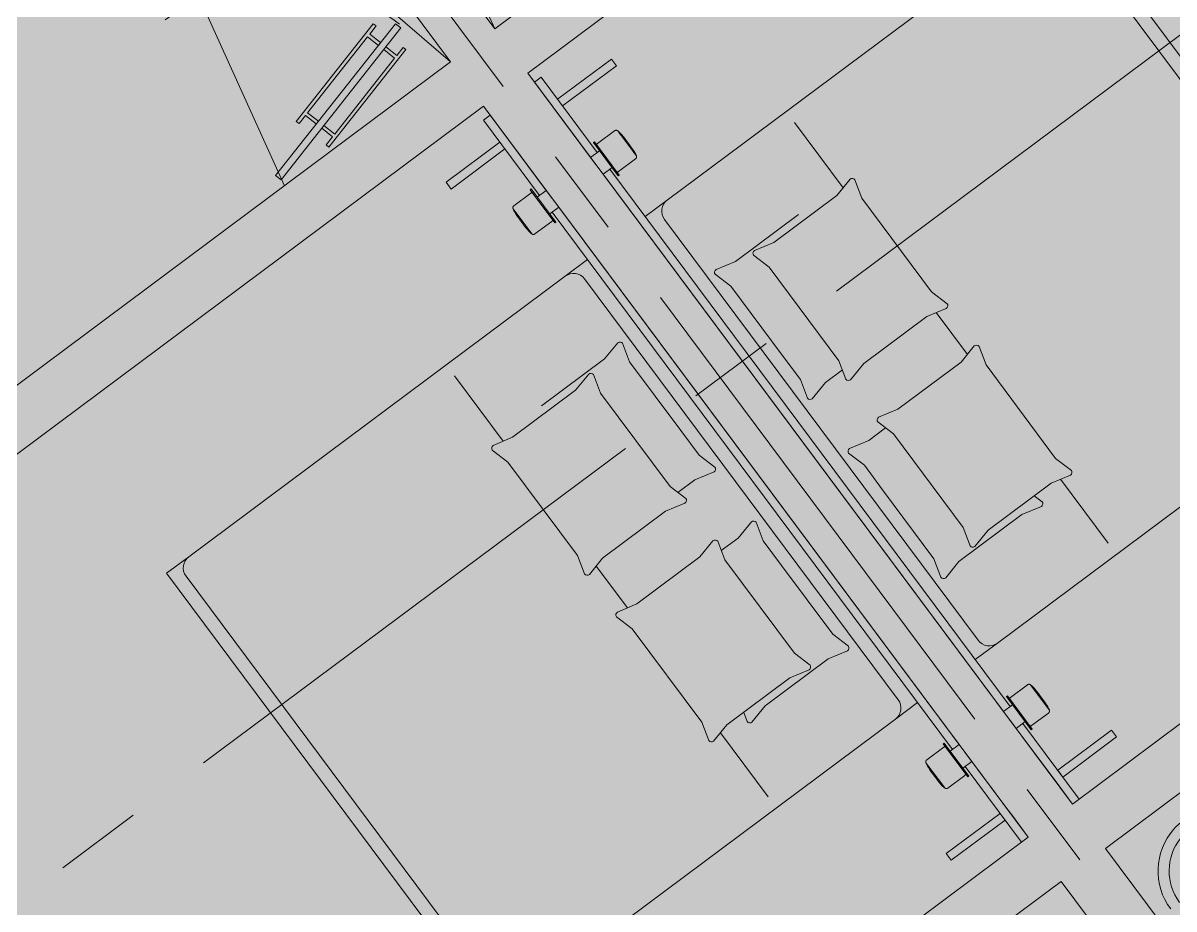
# Model space of a CAD drawing. Header units: metres. Extents: x -466 to 1322, y -1072 to 50.
# Drawn here: x 425.058 to 429.225, y -417.068 to -413.861 of the extents above; entities that cross this region are included whole.
import ezdxf

# ---------------------------------------------------------------- set-up
doc = ezdxf.new("R2010")
doc.units = ezdxf.units.M
for name, pattern in [('B1 P BAJA$0$HIDDEN', [9.525, 6.35, -3.175]), ('CENTER2', [28.575, 19.05, -3.175, 3.175, -3.175]), ('HIDDEN', [9.525, 6.35, -3.175])]:
    doc.linetypes.add(name, pattern=pattern)
for name, color, linetype, lineweight in [('A - PROY', 250, 'B1 P BAJA$0$HIDDEN', 0), ('A-DOOR', 2, 'Continuous', 9), ('A-EJES', 61, 'CENTER2', 0), ('A-Fixt', 122, 'Continuous', 5), ('A-MUEBLES', 5, 'Continuous', 0), ('A-MURO INT', 4, 'Continuous', 0)]:
    doc.layers.add(name, color=color, linetype=linetype, lineweight=lineweight)
doc.layers.add('Hatch Exterior', color=7, linetype='Continuous', lineweight=0, true_color=0xa99b89)
doc.layers.add('Hatch Interior', color=7, linetype='Continuous', lineweight=0, true_color=0xaf6350)

msp = doc.modelspace()

# ---------------------------------------------------------------- hatches: boundary and pattern name
at = {"layer": 'A-MURO INT', "transparency": 33554687}
h = msp.add_hatch(color=256, dxfattribs=at)
h.dxf.hatch_style = 1
h.paths.add_polyline_path([(428.0957, -410.6457), (428.6933, -411.4475), (428.8536, -411.328), (428.1365, -410.3659), (422.8448, -414.3102), (423.2033, -414.7912), (423.5619, -415.2723), (423.7223, -415.1528), (423.3637, -414.6717), (423.1246, -414.351), (425.53, -412.5581), (426.6057, -414.0013), (424.04, -415.9137), (424.1595, -416.0741), (426.7252, -414.1617), (428.6974, -416.8076), (428.2965, -417.1064), (428.416, -417.2667), (428.8169, -416.9679), (430.1316, -418.7318), (430.292, -418.6123), (428.9772, -416.8484), (429.3781, -416.5496), (429.2586, -416.3892), (428.8819, -416.67), (428.8821, -416.6702), (428.8578, -416.6882), (426.8856, -414.0422), (429.4513, -412.1298), (429.3317, -411.9694), (426.766, -413.8818), (425.6903, -412.4386)])
at = {"layer": 'Hatch Exterior', "transparency": 33554687}
h = msp.add_hatch(color=256, dxfattribs=at)
h.dxf.hatch_style = 1
h.paths.add_polyline_path([(452.1567, -422.7641), (445.6431, -407.1701), (426.4435, -421.4809), (425.1287, -419.717), (443.8484, -405.7639), (442.6531, -404.1604), (449.1895, -399.2884), (446.0818, -395.1191), (448.887, -393.0283), (459.5469, -419.8695)])
at = {"layer": 'Hatch Interior', "transparency": 33554687}
h = msp.add_hatch(color=256, dxfattribs=at)
h.dxf.hatch_style = 1
edge = h.paths.add_edge_path()
edge.add_line((417.7382, -422.6064), (419.3856, -424.8173))
edge.add_arc((419.7198, -425.4323), 0.7, 36.6996, 118.5178, ccw=False)
edge.add_line((420.2811, -425.014), (421.6441, -423.998))
edge.add_line((421.6441, -423.998), (425.1105, -425.6739))
edge.add_line((425.1105, -425.6739), (423.8168, -428.3498))
edge.add_line((423.8168, -428.3498), (449.7456, -440.8852))
edge.add_line((449.7456, -440.8852), (452.2266, -435.7535))
edge.add_line((452.2266, -435.7535), (452.8795, -434.403))
edge.add_line((452.8795, -434.403), (426.2776, -421.5422))
edge.add_line((426.2776, -421.5422), (424.9683, -419.8365))
edge.add_line((424.9683, -419.8365), (443.8484, -405.7639))
edge.add_line((443.8484, -405.7639), (442.6531, -404.1604))
edge.add_line((442.6531, -404.1604), (449.1895, -399.2884))
edge.add_line((449.1895, -399.2884), (446.0819, -395.1192))
edge.add_line((446.0819, -395.1192), (408.2908, -423.2873))
edge.add_line((408.2908, -423.2873), (413.4672, -425.7899))
edge.add_line((413.4672, -425.7899), (417.7382, -422.6064))

# ---------------------------------------------------------------- linework, layer by layer
at = {"layer": 'A - PROY', "linetype": 'HIDDEN'}
for p, q in [((426.0516, -412.2903), (426.766, -413.8818)), ((425.2846, -412.862), (426.0044, -414.4495)), ((425.2846, -412.862), (426.6057, -414.0013))]:
    msp.add_line(p, q, dxfattribs=at)
at = {"layer": 'A - PROY', "linetype": 'Continuous', "ltscale": 100}
msp.add_arc((425.9861, -414.4135), 0.6997, 51.6355, 126.1783, dxfattribs=at)
at = {"layer": 'A-DOOR'}
msp.add_line((426.4064, -413.8629), (425.9725, -414.4123), dxfattribs=at)
msp.add_lwpolyline([(426.4064, -413.8629), (426.426, -413.8784), (425.992, -414.4276), (425.9725, -414.4123)], dxfattribs=at)
at = {"layer": 'A-EJES', "ltscale": 0.1}
for p, q in [((445.5676, -401.7386), (409.6606, -428.5024)), ((430.2118, -418.6721), (422.2318, -407.9659))]:
    msp.add_line(p, q, dxfattribs=at)
at = {"layer": 'A-Fixt'}
for points in [[(426.1196, -414.226), (426.1275, -414.2161), (426.0882, -414.1851), (426.3052, -413.9104), (426.3444, -413.9414), (426.3523, -413.9314), (426.313, -413.9004), (426.3361, -413.8712), (426.3262, -413.8633), (426.0473, -414.2164), (426.0572, -414.2243), (426.0804, -414.195)], [(426.1392, -414.2415), (426.1471, -414.2316), (426.1863, -414.2625), (426.4033, -413.9879), (426.364, -413.9569), (426.3719, -413.9469), (426.4111, -413.9779), (426.4342, -413.9486), (426.4442, -413.9565), (426.1653, -414.3097), (426.1553, -414.3018), (426.1785, -414.2725)]]:
    msp.add_lwpolyline(points, close=True, dxfattribs=at)
at = {"layer": 'A-MUEBLES'}
for p, q in [((428.8336, -413.4258), (430.0288, -415.0294)), ((427.3904, -414.5015), (428.7534, -413.4856)), ((428.8234, -413.4958), (429.9589, -415.0192)), ((426.9933, -414.1362), (427.1884, -413.9908)), ((427.1884, -413.9908), (427.2064, -414.015)), ((427.2064, -414.015), (427.0114, -414.1604)), ((426.9093, -414.0741), (426.9336, -414.056)), ((427.1129, -414.3471), (426.9093, -414.0741)), ((426.9692, -414.1544), (426.9095, -414.0742)), ((426.9336, -414.056), (427.1371, -414.329)), ((426.9872, -414.1785), (426.9692, -414.1544)), ((427.0114, -414.1604), (426.9933, -414.1362)), ((426.749, -414.1936), (426.7248, -414.2116)), ((426.9525, -414.4666), (426.749, -414.1936)), ((426.8089, -414.2739), (426.7491, -414.1938)), ((427.1129, -414.3471), (426.9872, -414.1785)), ((426.7248, -414.2116), (426.9283, -414.4847)), ((428.0272, -414.4566), (427.8512, -414.2204)), ((426.8268, -414.298), (426.8089, -414.2739)), ((427.1382, -414.2961), (427.1994, -414.2505)), ((427.2109, -414.2507), (427.2786, -414.3416)), ((427.2237, -414.2678), (427.2109, -414.2507)), ((426.7845, -414.2918), (426.5895, -414.4372)), ((426.6075, -414.4614), (426.8026, -414.316)), ((426.8026, -414.316), (426.7845, -414.2918)), ((426.9525, -414.4666), (426.8268, -414.298)), ((427.1129, -414.3471), (427.1455, -414.3228)), ((427.1233, -414.2931), (427.1268, -414.2905)), ((427.1233, -414.2931), (427.213, -414.4134)), ((427.1249, -414.2952), (427.1233, -414.2931)), ((427.1268, -414.2905), (427.1283, -414.2926)), ((427.2165, -414.4108), (427.1268, -414.2905)), ((427.2786, -414.3416), (427.2659, -414.3245)), ((427.1129, -414.3471), (427.1583, -414.408)), ((427.2755, -414.3527), (427.2144, -414.3983)), ((427.1909, -414.3837), (427.1583, -414.408)), ((427.8836, -415.3811), (427.1583, -414.408)), ((428.6078, -416.3527), (427.1583, -414.408)), ((427.1825, -414.39), (428.632, -416.3347)), ((427.213, -414.4134), (427.2115, -414.4113)), ((427.2165, -414.4108), (427.213, -414.4134)), ((427.2149, -414.4087), (427.2165, -414.4108)), ((426.5895, -414.4372), (426.6075, -414.4614)), ((428.0521, -414.4261), (428.0041, -414.4849)), ((428.0947, -414.495), (428.0694, -414.428)), ((426.8964, -414.4764), (426.8352, -414.5219)), ((426.8978, -414.4612), (426.8943, -414.4638)), ((426.8943, -414.4638), (426.8958, -414.4659)), ((426.9839, -414.5841), (426.8943, -414.4638)), ((426.8978, -414.4612), (426.9874, -414.5815)), ((426.8993, -414.4633), (426.8978, -414.4612)), ((426.9525, -414.4666), (426.9199, -414.4909)), ((426.9525, -414.4666), (426.9979, -414.5275)), ((428.0041, -414.4849), (427.7759, -414.655)), ((428.3467, -414.8331), (428.0947, -414.495)), ((426.8321, -414.5331), (426.8999, -414.6239)), ((426.8449, -414.5502), (426.8321, -414.5331)), ((426.9653, -414.5518), (426.9979, -414.5275)), ((427.7232, -415.5007), (426.9979, -414.5275)), ((428.4474, -416.4723), (426.9979, -414.5275)), ((427.3102, -414.5613), (427.3904, -414.5015)), ((426.9114, -414.6241), (426.9725, -414.5786)), ((426.9737, -414.5456), (428.4232, -416.4903)), ((428.5157, -416.0949), (427.3802, -414.5715)), ((427.8652, -414.5536), (427.637, -414.7237)), ((426.8999, -414.6239), (426.8871, -414.6068)), ((426.9824, -414.5821), (426.9839, -414.5841)), ((426.9839, -414.5841), (426.9874, -414.5815)), ((426.9874, -414.5815), (426.9859, -414.5795)), ((427.7759, -414.655), (427.7059, -414.6842)), ((427.7028, -414.7013), (427.7597, -414.7446)), ((427.1014, -414.7169), (427.0212, -414.7767)), ((427.637, -414.7237), (427.567, -414.7529)), ((427.7597, -414.7446), (428.0118, -415.0828)), ((427.0212, -414.7767), (425.6582, -415.7927)), ((428.2267, -416.3103), (427.0912, -414.7869)), ((427.5639, -414.77), (427.6208, -414.8134)), ((427.6208, -414.8134), (427.8066, -415.0626)), ((428.4036, -414.8765), (428.3467, -414.8331)), ((428.3305, -414.9228), (428.4005, -414.8936)), ((428.477, -415.06), (428.3643, -414.9087)), ((428.1023, -415.0929), (428.3305, -414.9228)), ((427.1636, -415.0765), (427.2116, -415.0178)), ((427.2289, -415.0197), (427.2542, -415.0866)), ((428.4539, -415.0883), (428.5019, -415.0295)), ((428.5191, -415.0315), (428.5444, -415.0984)), ((426.9355, -415.2466), (427.1636, -415.0765)), ((427.8066, -415.0626), (427.8729, -415.1515)), ((427.2542, -415.0866), (427.44, -415.3359)), ((427.9634, -415.1616), (428.0244, -415.1162)), ((428.0118, -415.0828), (428.0371, -415.1497)), ((428.0543, -415.1516), (428.1023, -415.0929)), ((428.2257, -415.2584), (428.4539, -415.0883)), ((428.5444, -415.0984), (428.7965, -415.4366)), ((429.9487, -415.0891), (428.5856, -416.1051)), ((426.7962, -415.3742), (426.6202, -415.138)), ((427.0581, -415.19), (427.1061, -415.1312)), ((427.1234, -415.1332), (427.1486, -415.2001)), ((427.8729, -415.1515), (427.8982, -415.2185)), ((427.9154, -415.2204), (427.9634, -415.1616)), ((426.8299, -415.3601), (427.0581, -415.19)), ((427.1486, -415.2001), (427.4007, -415.5383)), ((428.1557, -415.2876), (428.2257, -415.2584)), ((428.1201, -415.3718), (428.1811, -415.3264)), ((428.2095, -415.348), (428.1526, -415.3047)), ((426.7599, -415.3893), (426.8299, -415.3601)), ((427.44, -415.3359), (427.5063, -415.4248)), ((428.4616, -415.6862), (428.2095, -415.348)), ((426.8137, -415.4497), (426.7568, -415.4064)), ((427.8836, -415.3811), (428.6078, -416.3527)), ((428.0501, -415.4011), (428.1201, -415.3718)), ((427.0658, -415.7879), (426.8137, -415.4497)), ((427.5063, -415.4248), (427.5632, -415.4681)), ((428.1039, -415.4615), (428.047, -415.4182)), ((428.7965, -415.4366), (428.8534, -415.4799)), ((427.5601, -415.4852), (427.4901, -415.5145)), ((428.1702, -415.5504), (428.1039, -415.4615)), ((427.4901, -415.5145), (427.4291, -415.5599)), ((427.7232, -415.5007), (428.4474, -416.4723)), ((428.7803, -415.5262), (428.5521, -415.6963)), ((428.8503, -415.497), (428.7803, -415.5262)), ((428.814, -415.5122), (428.9867, -415.7438)), ((427.4007, -415.5383), (427.4576, -415.5816)), ((428.356, -415.7997), (428.1702, -415.5504)), ((428.7193, -415.5717), (428.7479, -415.5934)), ((427.4545, -415.5987), (427.3845, -415.6279)), ((428.7448, -415.6105), (428.6747, -415.6397)), ((427.3845, -415.6279), (427.1563, -415.798)), ((428.6747, -415.6397), (428.4466, -415.8098)), ((427.6948, -415.6659), (427.6468, -415.7247)), ((427.7373, -415.7348), (427.712, -415.6679)), ((428.4868, -415.7531), (428.4616, -415.6862)), ((428.5521, -415.6963), (428.5041, -415.7551)), ((427.5559, -415.7347), (427.5079, -415.7934)), ((427.5984, -415.8035), (427.5731, -415.7366)), ((427.6468, -415.7247), (427.5858, -415.7701)), ((427.8036, -415.8237), (427.7373, -415.7348)), ((425.6582, -415.7927), (425.578, -415.8524)), ((427.0911, -415.8548), (427.0658, -415.7879)), ((427.1563, -415.798), (427.1083, -415.8568)), ((427.2459, -415.9776), (427.1332, -415.8263)), ((427.5079, -415.7934), (427.2797, -415.9635)), ((427.8505, -416.1417), (427.5984, -415.8035)), ((427.9894, -416.073), (427.8036, -415.8237)), ((428.3813, -415.8666), (428.356, -415.7997)), ((428.4466, -415.8098), (428.3986, -415.8685)), ((425.578, -415.8524), (426.7732, -417.456)), ((425.648, -415.8626), (426.7835, -417.386)), ((427.2797, -415.9635), (427.2097, -415.9927)), ((427.2066, -416.0098), (427.2635, -416.0532)), ((427.2635, -416.0532), (427.5155, -416.3914)), ((428.0463, -416.1163), (427.9894, -416.073)), ((428.5856, -416.1051), (428.5054, -416.1649)), ((427.9074, -416.185), (427.8505, -416.1417)), ((427.9732, -416.1626), (428.0432, -416.1334)), ((427.745, -416.3327), (427.9732, -416.1626)), ((427.8343, -416.2314), (427.9043, -416.2021)), ((427.6061, -416.4014), (427.8343, -416.2314)), ((428.6332, -416.3017), (428.6943, -416.2562)), ((428.7059, -416.2564), (428.7736, -416.3472)), ((428.7186, -416.2735), (428.7059, -416.2564)), ((428.2164, -416.3803), (428.2966, -416.3205)), ((428.6078, -416.3527), (428.6404, -416.3284)), ((428.6183, -416.2988), (428.6218, -416.2962)), ((428.6183, -416.2988), (428.7079, -416.419)), ((428.6198, -416.3008), (428.6183, -416.2988)), ((428.6218, -416.2962), (428.6233, -416.2982)), ((428.7114, -416.4165), (428.6218, -416.2962)), ((427.6671, -416.356), (427.6797, -416.3895)), ((427.697, -416.3915), (427.745, -416.3327)), ((428.6078, -416.3527), (428.6532, -416.4137)), ((428.7705, -416.3584), (428.7094, -416.4039)), ((428.7736, -416.3472), (428.7608, -416.3301)), ((426.8534, -417.3962), (428.2164, -416.3803)), ((427.5155, -416.3914), (427.5408, -416.4583)), ((427.5581, -416.4602), (427.6061, -416.4014)), ((428.6858, -416.3894), (428.6532, -416.4137)), ((428.6775, -416.3956), (428.8821, -416.6702)), ((427.583, -416.4297), (427.7556, -416.6614)), ((428.6532, -416.4137), (428.78, -416.5838)), ((428.8578, -416.6882), (428.6532, -416.4137)), ((428.7079, -416.419), (428.7064, -416.417)), ((428.7114, -416.4165), (428.7079, -416.419)), ((428.7099, -416.4144), (428.7114, -416.4165)), ((428.8043, -416.5657), (428.9993, -416.4204)), ((429.0174, -416.4446), (428.8223, -416.59)), ((428.9993, -416.4204), (429.0174, -416.4446)), ((428.3913, -416.482), (428.3302, -416.5276)), ((428.3927, -416.4669), (428.3893, -416.4695)), ((428.3893, -416.4695), (428.3908, -416.4715)), ((428.4789, -416.5898), (428.3893, -416.4695)), ((428.3927, -416.4669), (428.4824, -416.5872)), ((428.3943, -416.469), (428.3927, -416.4669)), ((428.4474, -416.4723), (428.4148, -416.4966)), ((428.4474, -416.4723), (428.4929, -416.5332)), ((428.4603, -416.5575), (428.4929, -416.5332)), ((428.4929, -416.5332), (428.6197, -416.7033)), ((428.6975, -416.8077), (428.4929, -416.5332)), ((428.3271, -416.5387), (428.3948, -416.6296)), ((428.3398, -416.5558), (428.3271, -416.5387)), ((428.4686, -416.5513), (428.6733, -416.8258)), ((428.8223, -416.59), (428.8043, -416.5657)), ((428.3948, -416.6296), (428.3821, -416.6125)), ((428.4064, -416.6298), (428.4675, -416.5842)), ((428.4774, -416.5877), (428.4789, -416.5898)), ((428.4789, -416.5898), (428.4824, -416.5872)), ((428.4824, -416.5872), (428.4808, -416.5851)), ((428.78, -416.5838), (428.798, -416.6079)), ((428.798, -416.6079), (428.8577, -416.688)), ((428.6197, -416.7033), (428.6376, -416.7274)), ((428.8821, -416.6702), (428.8578, -416.6882)), ((428.5954, -416.7214), (428.4004, -416.8668)), ((428.6135, -416.7456), (428.5954, -416.7214)), ((428.6376, -416.7274), (428.6974, -416.8076)), ((428.4185, -416.891), (428.6135, -416.7456)), ((428.6733, -416.8258), (428.6975, -416.8077)), ((428.4004, -416.8668), (428.4185, -416.891))]:
    msp.add_line(p, q, dxfattribs=at)
at = {"layer": 'A-MUEBLES', "flags": 128}
for points in [[(427.2109, -414.2507), (427.2106, -414.2505), (427.2103, -414.2503), (427.21, -414.2501), (427.2097, -414.2499), (427.2093, -414.2497), (427.209, -414.2495), (427.2087, -414.2494), (427.2083, -414.2492), (427.2079, -414.2491), (427.2076, -414.249), (427.2072, -414.2489), (427.2068, -414.2488), (427.2065, -414.2488), (427.2061, -414.2487), (427.2057, -414.2487), (427.2054, -414.2486), (427.205, -414.2486), (427.2046, -414.2486), (427.2042, -414.2487), (427.2038, -414.2487), (427.2035, -414.2488), (427.2031, -414.2488), (427.2027, -414.2489), (427.2024, -414.249), (427.202, -414.2491), (427.2016, -414.2493), (427.2013, -414.2494), (427.201, -414.2495), (427.2006, -414.2497), (427.2003, -414.2499), (427.2, -414.2501), (427.1996, -414.2503), (427.1994, -414.2505)], [(427.2209, -414.2599), (427.2188, -414.2577), (427.2167, -414.2556), (427.2144, -414.2536), (427.2121, -414.2516), (427.2109, -414.2507)], [(427.2403, -414.2834), (427.2326, -414.2735), (427.2245, -414.2639), (427.2209, -414.2599)], [(427.2403, -414.2834), (427.2403, -414.2834), (427.2403, -414.2834), (427.2403, -414.2835), (427.2404, -414.2835), (427.2404, -414.2836), (427.2405, -414.2837), (427.2406, -414.2838), (427.2407, -414.2839), (427.2408, -414.2841), (427.2409, -414.2842), (427.241, -414.2844), (427.2411, -414.2846), (427.2413, -414.2848), (427.2414, -414.285), (427.2416, -414.2852), (427.2418, -414.2854), (427.242, -414.2857), (427.2422, -414.286), (427.2424, -414.2862), (427.2426, -414.2865), (427.2428, -414.2868), (427.2431, -414.2871), (427.2433, -414.2875), (427.2436, -414.2878), (427.2438, -414.2882), (427.2441, -414.2885), (427.2444, -414.2889), (427.2446, -414.2892), (427.2449, -414.2896), (427.2452, -414.29), (427.2455, -414.2904), (427.2458, -414.2908), (427.2461, -414.2912), (427.2464, -414.2916), (427.2467, -414.292), (427.247, -414.2924), (427.2473, -414.2928), (427.2476, -414.2932), (427.2479, -414.2936), (427.2482, -414.2941), (427.2485, -414.2945), (427.2488, -414.2949), (427.2491, -414.2953), (427.2494, -414.2957), (427.2497, -414.2961), (427.25, -414.2965), (427.2503, -414.2969), (427.2506, -414.2973), (427.2509, -414.2977), (427.2512, -414.2981), (427.2515, -414.2984), (427.2518, -414.2988), (427.252, -414.2992), (427.2523, -414.2995), (427.2525, -414.2999), (427.2528, -414.3002), (427.253, -414.3005), (427.2533, -414.3008), (427.2535, -414.3011), (427.2537, -414.3014), (427.2539, -414.3017), (427.2541, -414.3019), (427.2543, -414.3022), (427.2544, -414.3024), (427.2546, -414.3026), (427.2548, -414.3028), (427.2549, -414.303), (427.255, -414.3032), (427.2552, -414.3034), (427.2553, -414.3035), (427.2554, -414.3036), (427.2555, -414.3038), (427.2555, -414.3039), (427.2556, -414.3039), (427.2556, -414.304), (427.2557, -414.3041), (427.2557, -414.3041), (427.2557, -414.3041)], [(427.2557, -414.3041), (427.2557, -414.3041), (427.2557, -414.3041), (427.2557, -414.304), (427.2556, -414.304), (427.2556, -414.3039), (427.2555, -414.3038), (427.2554, -414.3037), (427.2553, -414.3036), (427.2552, -414.3035), (427.2551, -414.3033), (427.255, -414.3031), (427.2548, -414.3029), (427.2547, -414.3027), (427.2545, -414.3025), (427.2544, -414.3023), (427.2542, -414.3021), (427.254, -414.3018), (427.2538, -414.3015), (427.2536, -414.3013), (427.2534, -414.301), (427.2532, -414.3007), (427.2529, -414.3004), (427.2527, -414.3), (427.2524, -414.2997), (427.2522, -414.2994), (427.2519, -414.299), (427.2516, -414.2986), (427.2514, -414.2983), (427.2511, -414.2979), (427.2508, -414.2975), (427.2505, -414.2971), (427.2502, -414.2967), (427.2499, -414.2963), (427.2496, -414.2959), (427.2493, -414.2955), (427.249, -414.2951), (427.2487, -414.2947), (427.2484, -414.2943), (427.2481, -414.2939), (427.2478, -414.2934), (427.2475, -414.293), (427.2472, -414.2926), (427.2468, -414.2922), (427.2465, -414.2918), (427.2462, -414.2914), (427.2459, -414.291), (427.2456, -414.2906), (427.2454, -414.2902), (427.2451, -414.2898), (427.2448, -414.2894), (427.2445, -414.2891), (427.2442, -414.2887), (427.244, -414.2883), (427.2437, -414.288), (427.2434, -414.2877), (427.2432, -414.2873), (427.243, -414.287), (427.2427, -414.2867), (427.2425, -414.2864), (427.2423, -414.2861), (427.2421, -414.2858), (427.2419, -414.2856), (427.2417, -414.2853), (427.2415, -414.2851), (427.2414, -414.2849), (427.2412, -414.2847), (427.2411, -414.2845), (427.2409, -414.2843), (427.2408, -414.2841), (427.2407, -414.284), (427.2406, -414.2839), (427.2405, -414.2837), (427.2405, -414.2836), (427.2404, -414.2836), (427.2403, -414.2835), (427.2403, -414.2834), (427.2403, -414.2834), (427.2403, -414.2834)], [(427.1382, -414.2961), (427.138, -414.2962), (427.1379, -414.2964), (427.1377, -414.2965), (427.1375, -414.2967), (427.1374, -414.2969), (427.1372, -414.297), (427.1371, -414.2972), (427.1369, -414.2974), (427.1368, -414.2976), (427.1367, -414.2978), (427.1366, -414.298), (427.1365, -414.2982), (427.1364, -414.2984), (427.1363, -414.2987), (427.1362, -414.2989), (427.1361, -414.2991), (427.1361, -414.2993), (427.136, -414.2996), (427.136, -414.2998), (427.1359, -414.3), (427.1359, -414.3003), (427.1359, -414.3005), (427.1359, -414.3007), (427.1359, -414.301), (427.1359, -414.3012), (427.1359, -414.3014), (427.1359, -414.3017), (427.136, -414.3019), (427.136, -414.3021), (427.1361, -414.3023), (427.1361, -414.3026), (427.1362, -414.3028), (427.1363, -414.303), (427.1364, -414.3032), (427.1365, -414.3034), (427.1366, -414.3037), (427.1367, -414.3039), (427.1369, -414.3041), (427.137, -414.3042)], [(427.1401, -414.3084), (427.1395, -414.3076), (427.139, -414.307), (427.1386, -414.3064), (427.1382, -414.3059), (427.1379, -414.3054), (427.1376, -414.3051), (427.1374, -414.3048), (427.1372, -414.3045), (427.1371, -414.3044), (427.137, -414.3043)], [(427.1371, -414.3043), (427.1371, -414.3044), (427.1373, -414.3046), (427.1375, -414.3049), (427.1377, -414.3052)], [(427.2727, -414.3294), (427.266, -414.3188), (427.2589, -414.3085), (427.2557, -414.3041)], [(427.2786, -414.3416), (427.2775, -414.3388), (427.2763, -414.336), (427.2749, -414.3333), (427.2735, -414.3307), (427.2727, -414.3294)], [(427.2755, -414.3527), (427.2758, -414.3525), (427.2761, -414.3522), (427.2764, -414.352), (427.2767, -414.3517), (427.2769, -414.3514), (427.2772, -414.3512), (427.2774, -414.3509), (427.2776, -414.3506), (427.2778, -414.3502), (427.278, -414.3499), (427.2782, -414.3496), (427.2784, -414.3492), (427.2786, -414.3489), (427.2787, -414.3486), (427.2788, -414.3482), (427.2789, -414.3478), (427.279, -414.3475), (427.2791, -414.3471), (427.2792, -414.3467), (427.2793, -414.3464), (427.2793, -414.346), (427.2793, -414.3456), (427.2793, -414.3452), (427.2793, -414.3449), (427.2793, -414.3445), (427.2793, -414.3441), (427.2792, -414.3437), (427.2792, -414.3434), (427.2791, -414.343), (427.279, -414.3426), (427.2789, -414.3423), (427.2788, -414.3419), (427.2786, -414.3416)], [(427.2062, -414.397), (427.2061, -414.3969), (427.2059, -414.3967), (427.2057, -414.3965), (427.2055, -414.3962), (427.2052, -414.3957), (427.2048, -414.3953), (427.2044, -414.3947), (427.204, -414.3941), (427.2035, -414.3934), (427.2029, -414.3927)], [(427.2056, -414.3963), (427.2058, -414.3966), (427.206, -414.3968), (427.2061, -414.397), (427.2062, -414.3971)], [(427.2063, -414.3973), (427.2065, -414.3974), (427.2066, -414.3976), (427.2068, -414.3978), (427.207, -414.3979), (427.2072, -414.3981), (427.2073, -414.3982), (427.2075, -414.3984), (427.2077, -414.3985), (427.2079, -414.3986), (427.2081, -414.3987), (427.2083, -414.3989), (427.2086, -414.399), (427.2088, -414.399), (427.209, -414.3991), (427.2092, -414.3992), (427.2094, -414.3993), (427.2097, -414.3993), (427.2099, -414.3994), (427.2101, -414.3994), (427.2104, -414.3994), (427.2106, -414.3994), (427.2108, -414.3994), (427.2111, -414.3994), (427.2113, -414.3994), (427.2115, -414.3994), (427.2118, -414.3994), (427.212, -414.3993), (427.2122, -414.3993), (427.2125, -414.3992), (427.2127, -414.3992), (427.2129, -414.3991), (427.2131, -414.399), (427.2133, -414.3989), (427.2136, -414.3988), (427.2138, -414.3987), (427.214, -414.3986), (427.2142, -414.3984), (427.2144, -414.3983), (427.2144, -414.3983)], [(426.8964, -414.4764), (426.8965, -414.4762), (426.8967, -414.4761), (426.8969, -414.476), (426.8972, -414.4759), (426.8974, -414.4758), (426.8976, -414.4757), (426.8978, -414.4756), (426.898, -414.4755), (426.8982, -414.4754), (426.8985, -414.4754), (426.8987, -414.4753), (426.8989, -414.4753), (426.8992, -414.4752), (426.8994, -414.4752), (426.8996, -414.4752), (426.8999, -414.4752), (426.9001, -414.4752), (426.9003, -414.4752), (426.9006, -414.4752), (426.9008, -414.4753), (426.901, -414.4753), (426.9013, -414.4754), (426.9015, -414.4754), (426.9017, -414.4755), (426.9019, -414.4756), (426.9022, -414.4757), (426.9024, -414.4758), (426.9026, -414.4759), (426.9028, -414.476), (426.903, -414.4761), (426.9032, -414.4762), (426.9034, -414.4764), (426.9036, -414.4765), (426.9037, -414.4766), (426.9039, -414.4768), (426.9041, -414.477), (426.9042, -414.4771), (426.9044, -414.4773), (426.9045, -414.4775)], [(426.9076, -414.4816), (426.9071, -414.4809), (426.9066, -414.4802), (426.9061, -414.4797), (426.9058, -414.4791), (426.9054, -414.4787), (426.9051, -414.4783), (426.9049, -414.478), (426.9048, -414.4778), (426.9046, -414.4776), (426.9046, -414.4776)], [(426.9046, -414.4776), (426.9047, -414.4777), (426.9048, -414.4779), (426.905, -414.4782), (426.9053, -414.4785)], [(426.8321, -414.5331), (426.832, -414.5327), (426.8319, -414.5323), (426.8318, -414.532), (426.8317, -414.5316), (426.8316, -414.5312), (426.8315, -414.5309), (426.8315, -414.5305), (426.8314, -414.5301), (426.8314, -414.5297), (426.8314, -414.5294), (426.8314, -414.529), (426.8315, -414.5286), (426.8315, -414.5282), (426.8316, -414.5279), (426.8316, -414.5275), (426.8317, -414.5271), (426.8318, -414.5268), (426.8319, -414.5264), (426.8321, -414.5261), (426.8322, -414.5257), (426.8324, -414.5254), (426.8326, -414.525), (426.8327, -414.5247), (426.8329, -414.5244), (426.8331, -414.5241), (426.8334, -414.5238), (426.8336, -414.5235), (426.8339, -414.5232), (426.8341, -414.5229), (426.8344, -414.5226), (426.8347, -414.5224), (426.8349, -414.5221), (426.8352, -414.5219)], [(426.8381, -414.5452), (426.8365, -414.5426), (426.8351, -414.54), (426.8339, -414.5372), (426.8327, -414.5344), (426.8321, -414.5331)], [(426.855, -414.5705), (426.8478, -414.5603), (426.8409, -414.5499), (426.8381, -414.5452)], [(426.855, -414.5705), (426.8551, -414.5705), (426.8551, -414.5705), (426.8551, -414.5706), (426.8551, -414.5706), (426.8552, -414.5707), (426.8553, -414.5708), (426.8553, -414.5709), (426.8554, -414.571), (426.8555, -414.5712), (426.8557, -414.5713), (426.8558, -414.5715), (426.8559, -414.5717), (426.8561, -414.5719), (426.8562, -414.5721), (426.8564, -414.5723), (426.8566, -414.5726), (426.8568, -414.5728), (426.857, -414.5731), (426.8572, -414.5734), (426.8574, -414.5737), (426.8576, -414.574), (426.8579, -414.5743), (426.8581, -414.5746), (426.8583, -414.5749), (426.8586, -414.5753), (426.8589, -414.5756), (426.8591, -414.576), (426.8594, -414.5764), (426.8597, -414.5767), (426.86, -414.5771), (426.8603, -414.5775), (426.8606, -414.5779), (426.8609, -414.5783), (426.8612, -414.5787), (426.8615, -414.5791), (426.8618, -414.5795), (426.8621, -414.5799), (426.8624, -414.5804), (426.8627, -414.5808), (426.863, -414.5812), (426.8633, -414.5816), (426.8636, -414.582), (426.8639, -414.5824), (426.8642, -414.5828), (426.8645, -414.5832), (426.8648, -414.5836), (426.8651, -414.584), (426.8654, -414.5844), (426.8657, -414.5848), (426.866, -414.5852), (426.8663, -414.5856), (426.8665, -414.5859), (426.8668, -414.5863), (426.8671, -414.5866), (426.8673, -414.587), (426.8676, -414.5873), (426.8678, -414.5876), (426.868, -414.5879), (426.8683, -414.5882), (426.8685, -414.5885), (426.8687, -414.5888), (426.8689, -414.5891), (426.8691, -414.5893), (426.8692, -414.5895), (426.8694, -414.5898), (426.8695, -414.59), (426.8697, -414.5902), (426.8698, -414.5903), (426.8699, -414.5905), (426.8701, -414.5906), (426.8702, -414.5908), (426.8702, -414.5909), (426.8703, -414.591), (426.8704, -414.5911), (426.8704, -414.5911), (426.8705, -414.5912), (426.8705, -414.5912), (426.8705, -414.5912)], [(426.8705, -414.5912), (426.8705, -414.5912), (426.8705, -414.5912), (426.8704, -414.5912), (426.8704, -414.5911), (426.8703, -414.591), (426.8703, -414.591), (426.8702, -414.5908), (426.8701, -414.5907), (426.87, -414.5906), (426.8699, -414.5904), (426.8698, -414.5903), (426.8696, -414.5901), (426.8695, -414.5899), (426.8693, -414.5897), (426.8692, -414.5894), (426.869, -414.5892), (426.8688, -414.5889), (426.8686, -414.5887), (426.8684, -414.5884), (426.8682, -414.5881), (426.8679, -414.5878), (426.8677, -414.5875), (426.8675, -414.5872), (426.8672, -414.5868), (426.8669, -414.5865), (426.8667, -414.5861), (426.8664, -414.5858), (426.8661, -414.5854), (426.8659, -414.585), (426.8656, -414.5846), (426.8653, -414.5842), (426.865, -414.5839), (426.8647, -414.5835), (426.8644, -414.5831), (426.8641, -414.5826), (426.8638, -414.5822), (426.8635, -414.5818), (426.8632, -414.5814), (426.8629, -414.581), (426.8625, -414.5806), (426.8622, -414.5802), (426.8619, -414.5798), (426.8616, -414.5793), (426.8613, -414.5789), (426.861, -414.5785), (426.8607, -414.5781), (426.8604, -414.5777), (426.8601, -414.5773), (426.8598, -414.5769), (426.8596, -414.5766), (426.8593, -414.5762), (426.859, -414.5758), (426.8587, -414.5755), (426.8585, -414.5751), (426.8582, -414.5748), (426.858, -414.5745), (426.8577, -414.5741), (426.8575, -414.5738), (426.8573, -414.5735), (426.8571, -414.5732), (426.8569, -414.573), (426.8567, -414.5727), (426.8565, -414.5725), (426.8563, -414.5722), (426.8562, -414.572), (426.856, -414.5718), (426.8559, -414.5716), (426.8557, -414.5714), (426.8556, -414.5713), (426.8555, -414.5711), (426.8554, -414.571), (426.8553, -414.5709), (426.8552, -414.5708), (426.8552, -414.5707), (426.8551, -414.5706), (426.8551, -414.5706), (426.8551, -414.5705), (426.8551, -414.5705)], [(426.9737, -414.5703), (426.9736, -414.5702), (426.9735, -414.57), (426.9733, -414.5697), (426.973, -414.5694), (426.9727, -414.569), (426.9724, -414.5685), (426.972, -414.568), (426.9715, -414.5674), (426.971, -414.5667), (426.9704, -414.5659)], [(426.9739, -414.5705), (426.974, -414.5707), (426.9741, -414.5709), (426.9742, -414.5711), (426.9743, -414.5713), (426.9744, -414.5716), (426.9745, -414.5718), (426.9746, -414.572), (426.9747, -414.5722), (426.9747, -414.5724), (426.9748, -414.5727), (426.9748, -414.5729), (426.9749, -414.5731), (426.9749, -414.5734), (426.9749, -414.5736), (426.9749, -414.5738), (426.9749, -414.5741), (426.9749, -414.5743), (426.9749, -414.5746), (426.9748, -414.5748), (426.9748, -414.575), (426.9747, -414.5752), (426.9747, -414.5755), (426.9746, -414.5757), (426.9745, -414.5759), (426.9744, -414.5761), (426.9743, -414.5764), (426.9742, -414.5766), (426.9741, -414.5768), (426.974, -414.577), (426.9739, -414.5772), (426.9737, -414.5774), (426.9736, -414.5775), (426.9734, -414.5777), (426.9733, -414.5779), (426.9731, -414.5781), (426.9729, -414.5782), (426.9728, -414.5784), (426.9726, -414.5785), (426.9725, -414.5786)], [(426.9732, -414.5696), (426.9734, -414.5699), (426.9736, -414.5701), (426.9737, -414.5702), (426.9737, -414.5703)], [(426.8899, -414.6148), (426.8816, -414.6053), (426.8738, -414.5956), (426.8705, -414.5912)], [(426.8999, -414.6239), (426.8975, -414.622), (426.8952, -414.6201), (426.893, -414.618), (426.8909, -414.6158), (426.8899, -414.6148)], [(426.9114, -414.6241), (426.9111, -414.6243), (426.9108, -414.6246), (426.9105, -414.6247), (426.9101, -414.6249), (426.9098, -414.6251), (426.9094, -414.6253), (426.9091, -414.6254), (426.9087, -414.6255), (426.9084, -414.6256), (426.908, -414.6257), (426.9076, -414.6258), (426.9073, -414.6259), (426.9069, -414.6259), (426.9065, -414.626), (426.9061, -414.626), (426.9058, -414.626), (426.9054, -414.626), (426.905, -414.626), (426.9046, -414.6259), (426.9043, -414.6259), (426.9039, -414.6258), (426.9035, -414.6257), (426.9032, -414.6256), (426.9028, -414.6255), (426.9024, -414.6254), (426.9021, -414.6253), (426.9017, -414.6251), (426.9014, -414.6249), (426.9011, -414.6248), (426.9008, -414.6246), (426.9004, -414.6244), (426.9001, -414.6241), (426.8999, -414.6239)], [(428.7059, -416.2564), (428.7056, -416.2561), (428.7053, -416.2559), (428.7049, -416.2557), (428.7046, -416.2555), (428.7043, -416.2553), (428.7039, -416.2552), (428.7036, -416.255), (428.7033, -416.2549), (428.7029, -416.2548), (428.7025, -416.2547), (428.7022, -416.2546), (428.7018, -416.2545), (428.7014, -416.2544), (428.7011, -416.2544), (428.7007, -416.2543), (428.7003, -416.2543), (428.6999, -416.2543), (428.6995, -416.2543), (428.6992, -416.2543), (428.6988, -416.2544), (428.6984, -416.2544), (428.698, -416.2545), (428.6977, -416.2546), (428.6973, -416.2547), (428.697, -416.2548), (428.6966, -416.2549), (428.6962, -416.2551), (428.6959, -416.2552), (428.6956, -416.2554), (428.6952, -416.2556), (428.6949, -416.2558), (428.6946, -416.256), (428.6943, -416.2562)], [(428.7158, -416.2655), (428.7138, -416.2633), (428.7116, -416.2612), (428.7094, -416.2592), (428.707, -416.2573), (428.7059, -416.2564)], [(428.7352, -416.289), (428.7275, -416.2792), (428.7195, -416.2696), (428.7158, -416.2655)], [(428.6332, -416.3017), (428.633, -416.3019), (428.6328, -416.302), (428.6326, -416.3022), (428.6325, -416.3023), (428.6323, -416.3025), (428.6322, -416.3027), (428.632, -416.3029), (428.6319, -416.3031), (428.6317, -416.3033), (428.6316, -416.3035), (428.6315, -416.3037), (428.6314, -416.3039), (428.6313, -416.3041), (428.6312, -416.3043), (428.6311, -416.3045), (428.6311, -416.3048), (428.631, -416.305), (428.6309, -416.3052), (428.6309, -416.3054), (428.6309, -416.3057), (428.6308, -416.3059), (428.6308, -416.3061), (428.6308, -416.3064), (428.6308, -416.3066), (428.6308, -416.3069), (428.6309, -416.3071), (428.6309, -416.3073), (428.6309, -416.3076), (428.631, -416.3078), (428.631, -416.308), (428.6311, -416.3082), (428.6312, -416.3085), (428.6313, -416.3087), (428.6314, -416.3089), (428.6315, -416.3091), (428.6316, -416.3093), (428.6317, -416.3095), (428.6318, -416.3097), (428.6319, -416.3099)], [(428.635, -416.314), (428.6345, -416.3133), (428.634, -416.3126), (428.6335, -416.312), (428.6332, -416.3115), (428.6328, -416.3111), (428.6326, -416.3107), (428.6323, -416.3104), (428.6322, -416.3102), (428.632, -416.31), (428.632, -416.31)], [(428.632, -416.31), (428.6321, -416.3101), (428.6322, -416.3103), (428.6324, -416.3105), (428.6327, -416.3109)], [(428.7352, -416.289), (428.7352, -416.2891), (428.7352, -416.2891), (428.7353, -416.2891), (428.7353, -416.2892), (428.7354, -416.2893), (428.7354, -416.2893), (428.7355, -416.2894), (428.7356, -416.2896), (428.7357, -416.2897), (428.7358, -416.2899), (428.736, -416.29), (428.7361, -416.2902), (428.7362, -416.2904), (428.7364, -416.2906), (428.7366, -416.2909), (428.7367, -416.2911), (428.7369, -416.2914), (428.7371, -416.2916), (428.7373, -416.2919), (428.7376, -416.2922), (428.7378, -416.2925), (428.738, -416.2928), (428.7383, -416.2931), (428.7385, -416.2935), (428.7388, -416.2938), (428.739, -416.2942), (428.7393, -416.2945), (428.7396, -416.2949), (428.7399, -416.2953), (428.7401, -416.2957), (428.7404, -416.296), (428.7407, -416.2964), (428.741, -416.2968), (428.7413, -416.2972), (428.7416, -416.2976), (428.7419, -416.2981), (428.7422, -416.2985), (428.7426, -416.2989), (428.7429, -416.2993), (428.7432, -416.2997), (428.7435, -416.3001), (428.7438, -416.3005), (428.7441, -416.301), (428.7444, -416.3014), (428.7447, -416.3018), (428.745, -416.3022), (428.7453, -416.3026), (428.7456, -416.303), (428.7459, -416.3033), (428.7462, -416.3037), (428.7464, -416.3041), (428.7467, -416.3045), (428.747, -416.3048), (428.7472, -416.3052), (428.7475, -416.3055), (428.7477, -416.3058), (428.748, -416.3062), (428.7482, -416.3065), (428.7484, -416.3068), (428.7486, -416.3071), (428.7488, -416.3073), (428.749, -416.3076), (428.7492, -416.3078), (428.7494, -416.3081), (428.7496, -416.3083), (428.7497, -416.3085), (428.7499, -416.3087), (428.75, -416.3089), (428.7501, -416.309), (428.7502, -416.3092), (428.7503, -416.3093), (428.7504, -416.3094), (428.7505, -416.3095), (428.7505, -416.3096), (428.7506, -416.3097), (428.7506, -416.3097), (428.7507, -416.3098), (428.7507, -416.3098)], [(428.7507, -416.3098), (428.7507, -416.3098), (428.7506, -416.3097), (428.7506, -416.3097), (428.7506, -416.3096), (428.7505, -416.3096), (428.7504, -416.3095), (428.7504, -416.3094), (428.7503, -416.3093), (428.7502, -416.3091), (428.7501, -416.309), (428.7499, -416.3088), (428.7498, -416.3086), (428.7496, -416.3084), (428.7495, -416.3082), (428.7493, -416.308), (428.7491, -416.3077), (428.749, -416.3075), (428.7488, -416.3072), (428.7485, -416.3069), (428.7483, -416.3066), (428.7481, -416.3063), (428.7479, -416.306), (428.7476, -416.3057), (428.7474, -416.3054), (428.7471, -416.305), (428.7469, -416.3047), (428.7466, -416.3043), (428.7463, -416.3039), (428.746, -416.3036), (428.7457, -416.3032), (428.7455, -416.3028), (428.7452, -416.3024), (428.7449, -416.302), (428.7446, -416.3016), (428.7443, -416.3012), (428.744, -416.3008), (428.7436, -416.3004), (428.7433, -416.2999), (428.743, -416.2995), (428.7427, -416.2991), (428.7424, -416.2987), (428.7421, -416.2983), (428.7418, -416.2979), (428.7415, -416.2975), (428.7412, -416.2971), (428.7409, -416.2967), (428.7406, -416.2963), (428.7403, -416.2959), (428.74, -416.2955), (428.7397, -416.2951), (428.7395, -416.2947), (428.7392, -416.2944), (428.7389, -416.294), (428.7387, -416.2937), (428.7384, -416.2933), (428.7382, -416.293), (428.7379, -416.2927), (428.7377, -416.2924), (428.7375, -416.2921), (428.7372, -416.2918), (428.737, -416.2915), (428.7368, -416.2912), (428.7367, -416.291), (428.7365, -416.2907), (428.7363, -416.2905), (428.7362, -416.2903), (428.736, -416.2901), (428.7359, -416.29), (428.7358, -416.2898), (428.7357, -416.2896), (428.7356, -416.2895), (428.7355, -416.2894), (428.7354, -416.2893), (428.7353, -416.2892), (428.7353, -416.2891), (428.7353, -416.2891), (428.7352, -416.2891), (428.7352, -416.289)], [(428.7677, -416.3351), (428.761, -416.3245), (428.7539, -416.3142), (428.7507, -416.3098)], [(428.7736, -416.3472), (428.7725, -416.3444), (428.7712, -416.3417), (428.7699, -416.339), (428.7684, -416.3363), (428.7677, -416.3351)], [(428.7705, -416.3584), (428.7708, -416.3581), (428.7711, -416.3579), (428.7714, -416.3576), (428.7716, -416.3574), (428.7719, -416.3571), (428.7721, -416.3568), (428.7724, -416.3565), (428.7726, -416.3562), (428.7728, -416.3559), (428.773, -416.3556), (428.7732, -416.3552), (428.7734, -416.3549), (428.7735, -416.3546), (428.7737, -416.3542), (428.7738, -416.3539), (428.7739, -416.3535), (428.774, -416.3531), (428.7741, -416.3528), (428.7742, -416.3524), (428.7742, -416.352), (428.7743, -416.3516), (428.7743, -416.3513), (428.7743, -416.3509), (428.7743, -416.3505), (428.7743, -416.3501), (428.7742, -416.3498), (428.7742, -416.3494), (428.7741, -416.349), (428.774, -416.3486), (428.774, -416.3483), (428.7738, -416.3479), (428.7737, -416.3476), (428.7736, -416.3472)], [(428.7011, -416.4027), (428.701, -416.4026), (428.7009, -416.4024), (428.7007, -416.4021), (428.7004, -416.4018), (428.7001, -416.4014), (428.6998, -416.4009), (428.6994, -416.4004), (428.6989, -416.3998), (428.6984, -416.3991), (428.6978, -416.3983)], [(428.7006, -416.402), (428.7008, -416.4023), (428.701, -416.4025), (428.7011, -416.4026), (428.7011, -416.4027)], [(428.7013, -416.4029), (428.7014, -416.4031), (428.7016, -416.4033), (428.7018, -416.4034), (428.7019, -416.4036), (428.7021, -416.4038), (428.7023, -416.4039), (428.7025, -416.404), (428.7027, -416.4042), (428.7029, -416.4043), (428.7031, -416.4044), (428.7033, -416.4045), (428.7035, -416.4046), (428.7037, -416.4047), (428.7039, -416.4048), (428.7042, -416.4049), (428.7044, -416.4049), (428.7046, -416.405), (428.7049, -416.405), (428.7051, -416.405), (428.7053, -416.4051), (428.7056, -416.4051), (428.7058, -416.4051), (428.706, -416.4051), (428.7063, -416.4051), (428.7065, -416.4051), (428.7067, -416.405), (428.707, -416.405), (428.7072, -416.4049), (428.7074, -416.4049), (428.7076, -416.4048), (428.7079, -416.4047), (428.7081, -416.4047), (428.7083, -416.4046), (428.7085, -416.4045), (428.7087, -416.4044), (428.7089, -416.4042), (428.7091, -416.4041), (428.7093, -416.404), (428.7094, -416.4039)], [(428.3913, -416.482), (428.3915, -416.4819), (428.3917, -416.4818), (428.3919, -416.4816), (428.3921, -416.4815), (428.3923, -416.4814), (428.3925, -416.4813), (428.3927, -416.4812), (428.393, -416.4812), (428.3932, -416.4811), (428.3934, -416.481), (428.3936, -416.481), (428.3939, -416.4809), (428.3941, -416.4809), (428.3943, -416.4809), (428.3946, -416.4809), (428.3948, -416.4809), (428.3951, -416.4809), (428.3953, -416.4809), (428.3955, -416.4809), (428.3958, -416.4809), (428.396, -416.481), (428.3962, -416.481), (428.3964, -416.4811), (428.3967, -416.4811), (428.3969, -416.4812), (428.3971, -416.4813), (428.3973, -416.4814), (428.3975, -416.4815), (428.3977, -416.4816), (428.3979, -416.4817), (428.3981, -416.4819), (428.3983, -416.482), (428.3985, -416.4822), (428.3987, -416.4823), (428.3989, -416.4825), (428.399, -416.4826), (428.3992, -416.4828), (428.3993, -416.483), (428.3995, -416.4832)], [(428.4026, -416.4873), (428.402, -416.4866), (428.4015, -416.4859), (428.4011, -416.4853), (428.4007, -416.4848), (428.4004, -416.4844), (428.4001, -416.484), (428.3999, -416.4837), (428.3997, -416.4835), (428.3996, -416.4833), (428.3995, -416.4832)], [(428.3996, -416.4833), (428.3996, -416.4834), (428.3998, -416.4836), (428.4, -416.4838), (428.4002, -416.4841)], [(428.3271, -416.5387), (428.3269, -416.5384), (428.3268, -416.538), (428.3267, -416.5376), (428.3266, -416.5373), (428.3265, -416.5369), (428.3265, -416.5365), (428.3264, -416.5362), (428.3264, -416.5358), (428.3264, -416.5354), (428.3264, -416.535), (428.3264, -416.5346), (428.3264, -416.5343), (428.3265, -416.5339), (428.3265, -416.5335), (428.3266, -416.5332), (428.3267, -416.5328), (428.3268, -416.5324), (428.3269, -416.5321), (428.327, -416.5317), (428.3272, -416.5314), (428.3273, -416.531), (428.3275, -416.5307), (428.3277, -416.5304), (428.3279, -416.53), (428.3281, -416.5297), (428.3283, -416.5294), (428.3286, -416.5291), (428.3288, -416.5288), (428.3291, -416.5286), (428.3293, -416.5283), (428.3296, -416.528), (428.3299, -416.5278), (428.3302, -416.5276)], [(428.333, -416.5509), (428.3315, -416.5483), (428.3301, -416.5456), (428.3288, -416.5429), (428.3276, -416.5401), (428.3271, -416.5387)], [(428.35, -416.5762), (428.3427, -416.566), (428.3359, -416.5555), (428.333, -416.5509)], [(428.35, -416.5762), (428.35, -416.5762), (428.35, -416.5762), (428.3501, -416.5762), (428.3501, -416.5763), (428.3502, -416.5764), (428.3502, -416.5765), (428.3503, -416.5766), (428.3504, -416.5767), (428.3505, -416.5768), (428.3506, -416.577), (428.3507, -416.5772), (428.3509, -416.5773), (428.351, -416.5775), (428.3512, -416.5778), (428.3513, -416.578), (428.3515, -416.5782), (428.3517, -416.5785), (428.3519, -416.5787), (428.3521, -416.579), (428.3523, -416.5793), (428.3526, -416.5796), (428.3528, -416.5799), (428.353, -416.5803), (428.3533, -416.5806), (428.3536, -416.5809), (428.3538, -416.5813), (428.3541, -416.5817), (428.3544, -416.582), (428.3546, -416.5824), (428.3549, -416.5828), (428.3552, -416.5832), (428.3555, -416.5836), (428.3558, -416.584), (428.3561, -416.5844), (428.3564, -416.5848), (428.3567, -416.5852), (428.357, -416.5856), (428.3573, -416.586), (428.3576, -416.5864), (428.358, -416.5868), (428.3583, -416.5873), (428.3586, -416.5877), (428.3589, -416.5881), (428.3592, -416.5885), (428.3595, -416.5889), (428.3598, -416.5893), (428.3601, -416.5897), (428.3604, -416.5901), (428.3607, -416.5905), (428.3609, -416.5909), (428.3612, -416.5912), (428.3615, -416.5916), (428.3618, -416.592), (428.362, -416.5923), (428.3623, -416.5926), (428.3625, -416.593), (428.3628, -416.5933), (428.363, -416.5936), (428.3632, -416.5939), (428.3634, -416.5942), (428.3636, -416.5945), (428.3638, -416.5947), (428.364, -416.595), (428.3642, -416.5952), (428.3643, -416.5954), (428.3645, -416.5956), (428.3646, -416.5958), (428.3648, -416.596), (428.3649, -416.5962), (428.365, -416.5963), (428.3651, -416.5964), (428.3652, -416.5966), (428.3653, -416.5967), (428.3653, -416.5967), (428.3654, -416.5968), (428.3654, -416.5969), (428.3654, -416.5969), (428.3654, -416.5969)], [(428.3655, -416.5969), (428.3654, -416.5969), (428.3654, -416.5969), (428.3654, -416.5968), (428.3654, -416.5968), (428.3653, -416.5967), (428.3652, -416.5966), (428.3652, -416.5965), (428.3651, -416.5964), (428.365, -416.5962), (428.3648, -416.5961), (428.3647, -416.5959), (428.3646, -416.5957), (428.3644, -416.5955), (428.3643, -416.5953), (428.3641, -416.5951), (428.3639, -416.5949), (428.3637, -416.5946), (428.3635, -416.5943), (428.3633, -416.5941), (428.3631, -416.5938), (428.3629, -416.5935), (428.3626, -416.5931), (428.3624, -416.5928), (428.3622, -416.5925), (428.3619, -416.5921), (428.3616, -416.5918), (428.3614, -416.5914), (428.3611, -416.5911), (428.3608, -416.5907), (428.3605, -416.5903), (428.3602, -416.5899), (428.3599, -416.5895), (428.3596, -416.5891), (428.3593, -416.5887), (428.359, -416.5883), (428.3587, -416.5879), (428.3584, -416.5875), (428.3581, -416.5871), (428.3578, -416.5867), (428.3575, -416.5862), (428.3572, -416.5858), (428.3569, -416.5854), (428.3566, -416.585), (428.3563, -416.5846), (428.356, -416.5842), (428.3557, -416.5838), (428.3554, -416.5834), (428.3551, -416.583), (428.3548, -416.5826), (428.3545, -416.5822), (428.3542, -416.5819), (428.354, -416.5815), (428.3537, -416.5811), (428.3534, -416.5808), (428.3532, -416.5804), (428.3529, -416.5801), (428.3527, -416.5798), (428.3525, -416.5795), (428.3522, -416.5792), (428.352, -416.5789), (428.3518, -416.5786), (428.3516, -416.5784), (428.3514, -416.5781), (428.3513, -416.5779), (428.3511, -416.5777), (428.351, -416.5775), (428.3508, -416.5773), (428.3507, -416.5771), (428.3506, -416.5769), (428.3504, -416.5768), (428.3503, -416.5766), (428.3503, -416.5765), (428.3502, -416.5764), (428.3501, -416.5763), (428.3501, -416.5763), (428.35, -416.5762), (428.35, -416.5762), (428.35, -416.5762)], [(428.4687, -416.576), (428.4686, -416.5758), (428.4684, -416.5757), (428.4682, -416.5754), (428.468, -416.5751), (428.4677, -416.5747), (428.4673, -416.5742), (428.4669, -416.5736), (428.4665, -416.573), (428.466, -416.5723), (428.4654, -416.5716)], [(428.4688, -416.5762), (428.469, -416.5764), (428.4691, -416.5766), (428.4692, -416.5768), (428.4693, -416.577), (428.4694, -416.5772), (428.4695, -416.5774), (428.4696, -416.5777), (428.4696, -416.5779), (428.4697, -416.5781), (428.4697, -416.5783), (428.4698, -416.5786), (428.4698, -416.5788), (428.4698, -416.579), (428.4698, -416.5793), (428.4699, -416.5795), (428.4698, -416.5797), (428.4698, -416.58), (428.4698, -416.5802), (428.4698, -416.5804), (428.4697, -416.5807), (428.4697, -416.5809), (428.4696, -416.5811), (428.4696, -416.5814), (428.4695, -416.5816), (428.4694, -416.5818), (428.4693, -416.582), (428.4692, -416.5822), (428.4691, -416.5824), (428.469, -416.5826), (428.4688, -416.5828), (428.4687, -416.583), (428.4685, -416.5832), (428.4684, -416.5834), (428.4682, -416.5836), (428.4681, -416.5837), (428.4679, -416.5839), (428.4677, -416.584), (428.4675, -416.5842), (428.4675, -416.5842)], [(428.4681, -416.5752), (428.4683, -416.5755), (428.4685, -416.5758), (428.4686, -416.5759), (428.4687, -416.576)], [(428.3848, -416.6204), (428.3766, -416.611), (428.3687, -416.6012), (428.3655, -416.5969)], [(428.3948, -416.6296), (428.3924, -416.6277), (428.3902, -416.6257), (428.388, -416.6237), (428.3858, -416.6215), (428.3848, -416.6204)], [(428.4064, -416.6298), (428.406, -416.63), (428.4057, -416.6302), (428.4054, -416.6304), (428.4051, -416.6306), (428.4047, -416.6308), (428.4044, -416.6309), (428.404, -416.6311), (428.4037, -416.6312), (428.4033, -416.6313), (428.403, -416.6314), (428.4026, -416.6315), (428.4022, -416.6315), (428.4018, -416.6316), (428.4015, -416.6316), (428.4011, -416.6316), (428.4007, -416.6317), (428.4003, -416.6316), (428.4, -416.6316), (428.3996, -416.6316), (428.3992, -416.6315), (428.3988, -416.6315), (428.3985, -416.6314), (428.3981, -416.6313), (428.3977, -416.6312), (428.3974, -416.6311), (428.397, -416.6309), (428.3967, -416.6308), (428.3964, -416.6306), (428.396, -416.6304), (428.3957, -416.6302), (428.3954, -416.63), (428.3951, -416.6298), (428.3948, -416.6296)]]:
    msp.add_lwpolyline(points, dxfattribs=at)
at = {"layer": 'A-MUEBLES'}
for centre, start, end in [((427.4203, -414.5416), 126.6996, 216.6996), ((427.0511, -414.8168), 36.6996, 126.6996), ((425.6881, -415.8327), 126.6996, 216.6996), ((428.5557, -416.065), 216.6996, 306.6996), ((428.1866, -416.3402), 306.6996, 36.6996)]:
    msp.add_arc(centre, 0.05, start, end, dxfattribs=at)
at = {"layer": 'A-MUEBLES', "lineweight": 0}
for start, end in [(113.8091, 139.114), (139.114, 216.7187)]:
    msp.add_arc((429.3974, -416.9301), 0.23, start, end, dxfattribs=at)
at = {"layer": 'A-MUEBLES', "color": 254, "lineweight": 0}
msp.add_arc((429.3974, -416.9301), 0.19, 141.7187, 216.7187, dxfattribs=at)
at = {"layer": 'A-MUEBLES', "extrusion": (0, 0, -1)}
for centre, start_param, end_param in [((428.0592, -414.4356), 1.570796, 3.141593), ((427.713, -414.6937), 0, 1.570796), ((427.5741, -414.7624), 0, 1.570796), ((428.3935, -414.8841), 3.141593, 4.712389), ((428.509, -415.0391), 1.570796, 3.141593), ((428.0472, -415.1421), 4.712389, 6.283185), ((427.9084, -415.2109), 4.712389, 6.283185), ((428.1628, -415.2971), 0, 1.570796), ((428.0572, -415.4106), 0, 1.570796), ((428.8432, -415.4875), 3.141593, 4.712389), ((428.7377, -415.601), 3.141593, 4.712389), ((428.497, -415.7456), 4.712389, 6.283185), ((428.3915, -415.859), 4.712389, 6.283185)]:
    msp.add_ellipse(centre, major_axis=(-0.0102, -0.0076), ratio=0.934205, start_param=start_param, end_param=end_param, dxfattribs=at)
at = {"layer": 'A-MUEBLES'}
for centre, start_param, end_param in [((427.2187, -415.0273), 0, 1.570796), ((427.1132, -415.1408), 0, 1.570796), ((426.767, -415.3988), 1.570796, 3.141593), ((427.553, -415.4757), 4.712389, 6.283185), ((427.4474, -415.5892), 4.712389, 6.283185), ((427.7019, -415.6754), 0, 1.570796), ((427.563, -415.7442), 0, 1.570796), ((427.1012, -415.8473), 3.141593, 4.712389), ((427.2168, -416.0022), 1.570796, 3.141593), ((428.0361, -416.1239), 4.712389, 6.283185), ((427.8972, -416.1926), 4.712389, 6.283185), ((427.6899, -416.3819), 3.141593, 4.712389), ((427.551, -416.4507), 3.141593, 4.712389)]:
    msp.add_ellipse(centre, major_axis=(0.0102, 0.0076), ratio=0.934205, start_param=start_param, end_param=end_param, dxfattribs=at)
at = {"layer": 'A-MURO INT'}
for points in [[(428.1365, -410.3659), (422.8448, -414.3102), (423.2033, -414.7912), (423.5619, -415.2723), (423.7223, -415.1528), (423.3637, -414.6717), (423.1246, -414.351), (425.53, -412.5581), (426.6057, -414.0013), (424.04, -415.9137), (424.1595, -416.0741), (426.7252, -414.1617), (428.6974, -416.8076), (428.2965, -417.1064), (428.416, -417.2667), (428.8169, -416.9679), (430.1316, -418.7318), (430.292, -418.6123), (428.9772, -416.8484), (429.3781, -416.5496), (429.2586, -416.3892), (428.8577, -416.688), (426.8856, -414.0422), (429.4513, -412.1298)], [(429.3317, -411.9694), (426.766, -413.8818), (425.6903, -412.4386)]]:
    msp.add_lwpolyline(points, dxfattribs=at)

doc.saveas('drawing.dxf')
